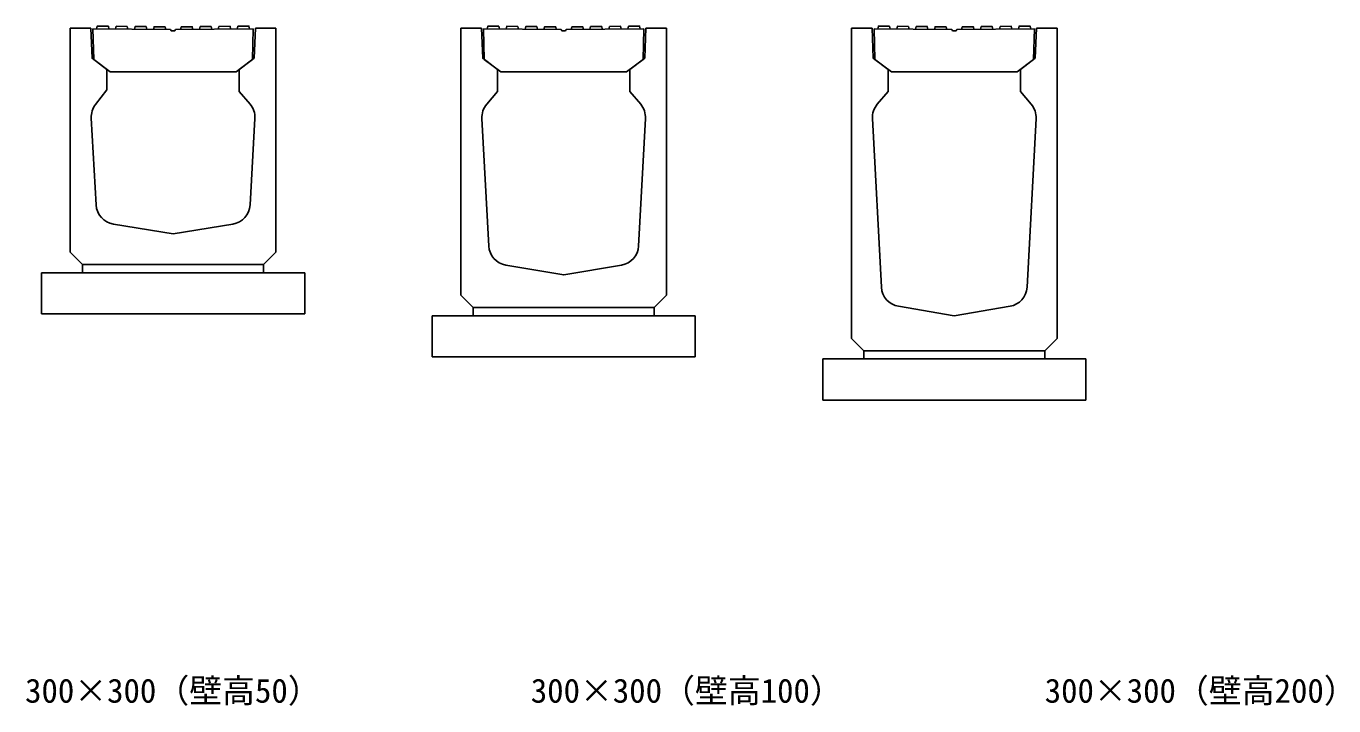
# Model space of a CAD drawing. Units: millimetres, scale not verified. Extents: x -16800 to 16800, y -5940 to 5940.
# Drawn here: x -11192 to -8012, y 1029 to 2684 of the extents above; entities that cross this region are included whole.
import ezdxf
from ezdxf.enums import TextEntityAlignment as Align

# ---------------------------------------------------------------- set-up
doc = ezdxf.new("R2010")
doc.units = ezdxf.units.MM
doc.header["$LTSCALE"] = 20
for name, color, linetype, lineweight in [('0-2_HATCH', 6, 'Continuous', 25), ('0-5_OUTLINE', 3, 'Continuous', 25), ('0-6_TXT', 7, 'Continuous', 25)]:
    doc.layers.add(name, color=color, linetype=linetype, lineweight=lineweight)
doc.styles.add('ＭＳ ゴシック', font='')
doc.styles.get('ＭＳ ゴシック').set_extended_font_data('MS Gothic')

msp = doc.modelspace()

# ---------------------------------------------------------------- linework, layer by layer
at = {"layer": '0-2_HATCH'}
for p, q in [((-10990.8, 2677.37), (-10992.3, 2683.89)), ((-10944.8, 2676.9), (-10946.3, 2683.42)), ((-10898.8, 2676.43), (-10900.3, 2682.95)), ((-10852.8, 2675.96), (-10854.3, 2682.47)), ((-10816.81, 2675.96), (-10815.31, 2682.47)), ((-10770.81, 2676.43), (-10769.31, 2682.95)), ((-10724.81, 2676.9), (-10723.31, 2683.42)), ((-10678.82, 2677.37), (-10677.32, 2683.89)), ((-10040.8, 2677.37), (-10042.3, 2683.89)), ((-9994.8, 2676.9), (-9996.3, 2683.42)), ((-9948.8, 2676.43), (-9950.3, 2682.95)), ((-9902.8, 2675.96), (-9904.3, 2682.47)), ((-9866.81, 2675.96), (-9865.31, 2682.47)), ((-9820.81, 2676.43), (-9819.31, 2682.95)), ((-9774.81, 2676.9), (-9773.31, 2683.42)), ((-9728.82, 2677.37), (-9727.32, 2683.89)), ((-9090.8, 2677.37), (-9092.3, 2683.89)), ((-9044.8, 2676.9), (-9046.3, 2683.42)), ((-8998.8, 2676.43), (-9000.3, 2682.95)), ((-8952.8, 2675.96), (-8954.3, 2682.47)), ((-8916.81, 2675.96), (-8915.31, 2682.47)), ((-8870.81, 2676.43), (-8869.31, 2682.95)), ((-8824.81, 2676.9), (-8823.31, 2683.42)), ((-8778.82, 2677.37), (-8777.32, 2683.89))]:
    msp.add_line(p, q, dxfattribs=at)
for points in [[(-10992.25, 2683.89), (-11019.25, 2684.16), (-11020.8, 2677.68)], [(-10946.25, 2683.42), (-10973.25, 2683.69), (-10974.8, 2677.21)], [(-10900.25, 2682.95), (-10927.25, 2683.22), (-10928.8, 2676.74)], [(-10854.25, 2682.47), (-10881.25, 2682.75), (-10882.8, 2676.26)], [(-10815.36, 2682.47), (-10788.36, 2682.75), (-10786.81, 2676.26)], [(-10769.36, 2682.95), (-10742.36, 2683.22), (-10740.81, 2676.74)], [(-10723.36, 2683.42), (-10696.36, 2683.69), (-10694.81, 2677.21)], [(-10677.37, 2683.89), (-10650.37, 2684.16), (-10648.82, 2677.68)], [(-10042.25, 2683.89), (-10069.25, 2684.16), (-10070.8, 2677.68)], [(-9996.25, 2683.42), (-10023.25, 2683.69), (-10024.8, 2677.21)], [(-9950.25, 2682.95), (-9977.25, 2683.22), (-9978.8, 2676.74)], [(-9904.25, 2682.47), (-9931.25, 2682.75), (-9932.8, 2676.26)], [(-9865.36, 2682.47), (-9838.36, 2682.75), (-9836.81, 2676.26)], [(-9819.36, 2682.95), (-9792.36, 2683.22), (-9790.81, 2676.74)], [(-9773.36, 2683.42), (-9746.36, 2683.69), (-9744.81, 2677.21)], [(-9727.37, 2683.89), (-9700.37, 2684.16), (-9698.82, 2677.68)], [(-9092.25, 2683.89), (-9119.25, 2684.16), (-9120.8, 2677.68)], [(-9046.25, 2683.42), (-9073.25, 2683.69), (-9074.8, 2677.21)], [(-9000.25, 2682.95), (-9027.25, 2683.22), (-9028.8, 2676.74)], [(-8954.25, 2682.47), (-8981.25, 2682.75), (-8982.8, 2676.26)], [(-8915.36, 2682.47), (-8888.36, 2682.75), (-8886.81, 2676.26)], [(-8869.36, 2682.95), (-8842.36, 2683.22), (-8840.81, 2676.74)], [(-8823.36, 2683.42), (-8796.36, 2683.69), (-8794.81, 2677.21)], [(-8777.37, 2683.89), (-8750.37, 2684.16), (-8748.82, 2677.68)]]:
    msp.add_lwpolyline(points, dxfattribs=at)
at = {"layer": '0-5_OUTLINE'}
for p, q in [((-11084.8, 2678.8), (-11084.8, 2133.8)), ((-11084.8, 2678.8), (-11034.8, 2678.8)), ((-11029.8, 2677.77), (-10840.82, 2675.83)), ((-11029.8, 2677.77), (-11027.84, 2602.95)), ((-10839.31, 2672.77), (-10840.82, 2675.83)), ((-10830.31, 2672.77), (-10839.31, 2672.77)), ((-10830.31, 2672.77), (-10828.79, 2675.83)), ((-10639.8, 2677.77), (-10828.79, 2675.83)), ((-10639.8, 2677.77), (-10641.75, 2602.95)), ((-10634.8, 2678.8), (-10637.8, 2605.93)), ((-10584.8, 2678.8), (-10634.8, 2678.8)), ((-10584.8, 2678.8), (-10584.8, 2133.8)), ((-10134.8, 2678.8), (-10134.8, 2028.8)), ((-10134.8, 2678.8), (-10084.8, 2678.8)), ((-10079.8, 2677.77), (-9890.82, 2675.83)), ((-10079.8, 2677.77), (-10077.84, 2602.95)), ((-9889.31, 2672.77), (-9890.82, 2675.83)), ((-9880.31, 2672.77), (-9889.31, 2672.77)), ((-9880.31, 2672.77), (-9878.79, 2675.83)), ((-9689.8, 2677.77), (-9878.79, 2675.83)), ((-9689.8, 2677.77), (-9691.75, 2602.95)), ((-9684.8, 2678.8), (-9687.8, 2605.93)), ((-9634.8, 2678.8), (-9684.8, 2678.8)), ((-9634.8, 2678.8), (-9634.8, 2028.8)), ((-9184.8, 2678.8), (-9184.8, 1923.8)), ((-9129.8, 2677.77), (-8940.82, 2675.83)), ((-9129.8, 2677.77), (-9127.84, 2602.95)), ((-8939.31, 2672.77), (-8940.82, 2675.83)), ((-8930.31, 2672.77), (-8939.31, 2672.77)), ((-8930.31, 2672.77), (-8928.79, 2675.83)), ((-8739.8, 2677.77), (-8928.79, 2675.83)), ((-8739.8, 2677.77), (-8741.75, 2602.95)), ((-8734.8, 2678.8), (-8737.8, 2605.93)), ((-8684.8, 2678.8), (-8734.8, 2678.8)), ((-8684.8, 2678.8), (-8684.8, 1923.8)), ((-10987.8, 2572.77), (-11027.84, 2602.95)), ((-10995.8, 2578.8), (-10995.8, 2528.8)), ((-10681.8, 2572.77), (-10641.75, 2602.95)), ((-10673.8, 2578.8), (-10637.8, 2605.93)), ((-10673.8, 2578.8), (-10673.8, 2525.28)), ((-10037.8, 2572.77), (-10077.84, 2602.95)), ((-10045.8, 2578.8), (-10045.8, 2525.28)), ((-9731.8, 2572.77), (-9691.75, 2602.95)), ((-9723.8, 2578.8), (-9687.8, 2605.93)), ((-9723.8, 2578.8), (-9723.8, 2525.28)), ((-9087.8, 2572.77), (-9127.84, 2602.95)), ((-9095.8, 2578.8), (-9095.8, 2525.28)), ((-8781.8, 2572.77), (-8741.75, 2602.95)), ((-8773.8, 2578.8), (-8737.8, 2605.93)), ((-8773.8, 2578.8), (-8773.8, 2525.28)), ((-10681.8, 2572.77), (-10987.8, 2572.77)), ((-9731.8, 2572.77), (-10037.8, 2572.77)), ((-8781.8, 2572.77), (-9087.8, 2572.77)), ((-11023.26, 2493.59), (-10995.8, 2528.8)), ((-10647.52, 2493.96), (-10673.8, 2525.28)), ((-10072.11, 2493.93), (-10045.8, 2525.28)), ((-9697.49, 2493.93), (-9723.8, 2525.28)), ((-9122.11, 2493.93), (-9095.8, 2525.28)), ((-8747.47, 2493.91), (-8773.8, 2525.28)), ((-11033.76, 2460.07), (-11022.03, 2248.95)), ((-10635.9, 2459.05), (-10647.57, 2248.95)), ((-10066.96, 2148.78), (-10083.73, 2459.09)), ((-9702.64, 2148.78), (-9685.86, 2459.09)), ((-9111.92, 2048.68), (-9133.75, 2459.11)), ((-8735.85, 2459.11), (-8757.68, 2048.68)), ((-10834.8, 2178.8), (-10980.11, 2202.36)), ((-10834.8, 2178.8), (-10689.49, 2202.36)), ((-11084.8, 2133.8), (-11054.8, 2103.8)), ((-10614.8, 2103.8), (-10584.8, 2133.8)), ((-10614.8, 2103.8), (-11054.8, 2103.8)), ((-11054.8, 2083.8), (-11054.8, 2103.8)), ((-10614.8, 2083.8), (-10614.8, 2103.8)), ((-10514.8, 2083.8), (-11154.8, 2083.8)), ((-11154.8, 1983.8), (-11154.8, 2083.8)), ((-10514.8, 1983.8), (-10514.8, 2083.8)), ((-10134.8, 2028.8), (-10104.8, 1998.8)), ((-9664.8, 1998.8), (-9634.8, 2028.8)), ((-10514.8, 1983.8), (-11154.8, 1983.8)), ((-9564.8, 1978.8), (-10204.8, 1978.8)), ((-10204.8, 1878.8), (-10204.8, 1978.8)), ((-9664.8, 1998.8), (-10104.8, 1998.8)), ((-10104.8, 1978.8), (-10104.8, 1998.8)), ((-9664.8, 1978.8), (-9664.8, 1998.8)), ((-9564.8, 1878.8), (-9564.8, 1978.8)), ((-9070.44, 2002.05), (-8934.8, 1978.8)), ((-8934.8, 1978.8), (-8799.16, 2002.05)), ((-9154.8, 1893.8), (-9184.8, 1923.8)), ((-8714.8, 1893.8), (-8684.8, 1923.8)), ((-9564.8, 1878.8), (-10204.8, 1878.8)), ((-9154.8, 1893.8), (-8714.8, 1893.8)), ((-9154.8, 1873.8), (-9154.8, 1893.8)), ((-8714.8, 1873.8), (-8714.8, 1893.8)), ((-8614.8, 1873.8), (-9254.8, 1873.8)), ((-9254.8, 1773.8), (-9254.8, 1873.8)), ((-8614.8, 1773.8), (-8614.8, 1873.8)), ((-8614.8, 1773.8), (-9254.8, 1773.8))]:
    msp.add_line(p, q, dxfattribs=at)
for points in [[(-11034.8, 2678.8), (-11031.8, 2605.8), (-10995.8, 2578.8)], [(-10084.8, 2678.8), (-10081.8, 2605.8), (-10045.8, 2578.8)], [(-9184.8, 2678.8), (-9134.8, 2678.8), (-9131.8, 2605.8), (-9095.8, 2578.8)], [(-10025.31, 2102.17), (-9884.8, 2078.58), (-9744.29, 2102.17)]]:
    msp.add_lwpolyline(points, dxfattribs=at)
for centre, start, end in [((-10983.83, 2462.84), 142.04577, 183.17983), ((-10685.82, 2461.82), 356.82017, 41.35672), ((-10033.81, 2461.79), 140, 183.09406), ((-9735.79, 2461.79), 356.90594, 40), ((-9083.82, 2461.77), 139.97152, 183.07326), ((-8785.78, 2461.77), 356.95522, 40), ((-10972.11, 2251.72), 183.17983, 260.8098), ((-10697.49, 2251.72), 279.1902, 356.82017), ((-10017.03, 2151.48), 183.09406, 260.46907), ((-9752.56, 2151.48), 279.53093, 356.90594), ((-9061.99, 2051.33), 183.04478, 260.27242), ((-8807.61, 2051.33), 279.72758, 356.95522)]:
    msp.add_arc(centre, 50, start, end, dxfattribs=at)

# ---------------------------------------------------------------- texts
at = {"layer": '0-6_TXT', "style": 'ＭＳ ゴシック'}
for s, p in [('300×300（壁高50）', (-11194.8, 1019.42)), ('300×300（壁高100）', (-9964.8, 1019.42)), ('300×300（壁高200）', (-8714.8, 1019.42))]:
    msp.add_text(s, height=58.65, dxfattribs=at).set_placement(p, align=Align.BOTTOM_LEFT)

doc.saveas('drawing.dxf')
